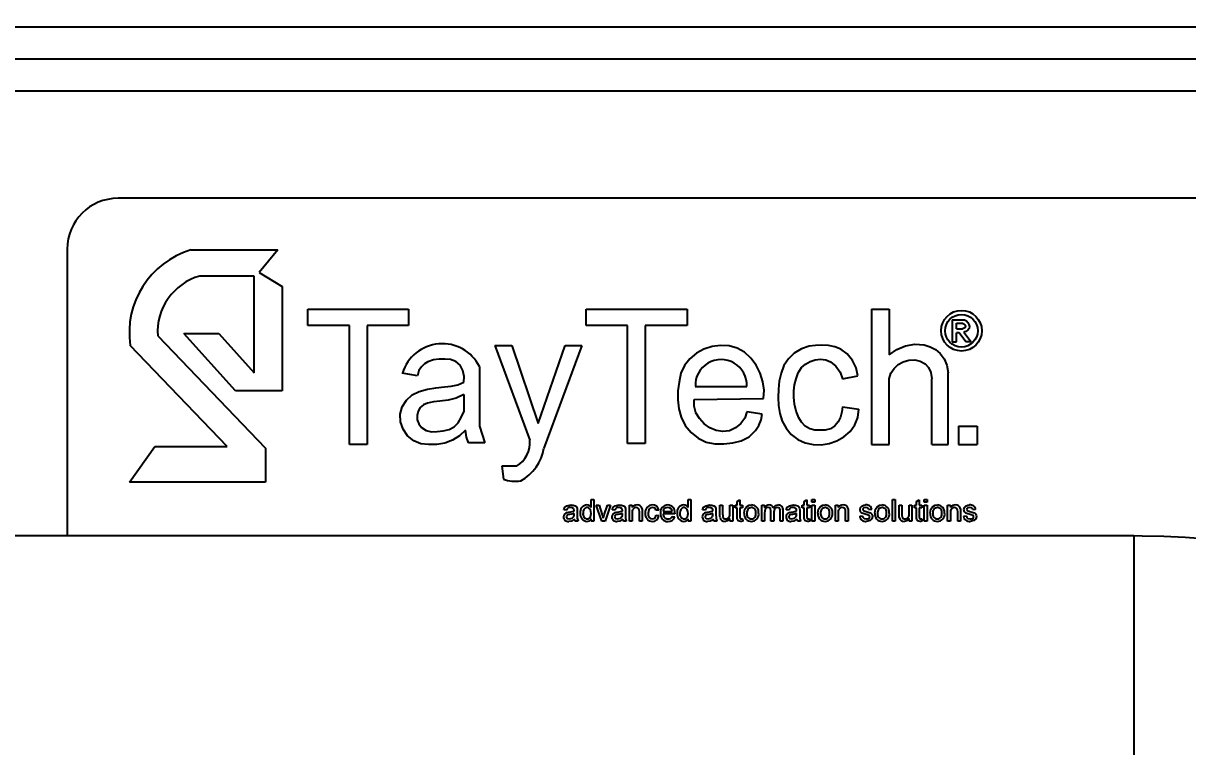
# Model space of a CAD drawing. Header units: millimetres. Extents: x 75 to 2075, y 25 to 1460.
# Drawn here: x 782.8 to 861.3, y 1132.1 to 1180.8 of the extents above; entities that cross this region are included whole.
import ezdxf

# ---------------------------------------------------------------- set-up
doc = ezdxf.new("R2010")
doc.units = ezdxf.units.MM
doc.header["$LTSCALE"] = 5
doc.styles.add('SLDTEXTSTYLE0', font='TXT', dxfattribs={"width": 0.75})
doc.dimstyles.new('SLDDIMSTYLE1', dxfattribs={"dimtxt": 17.5, "dimasz": 16.51, "dimexe": 0, "dimexo": 0.0625, "dimgap": 4.375, "dimtad": 1, "dimlfac": 0.7, "dimrnd": 1e-09, "dimzin": 12, "dimdsep": 46, "dimtxsty": 'SLDTEXTSTYLE0', "dimsah": 1, "dimcen": 0.09, "dimadec": 0, "dimazin": 3, "dimtfac": 1, "dimtofl": 0, "dimtmove": 0, "dimatfit": 3, "dimfxl": 1, "dimfrac": 2, "dimtolj": 1, "dimtzin": 12, "dimarcsym": 0})

# ---------------------------------------------------------------- blocks, each defined once
blk = doc.blocks.new('_D_5')
at = {"color": 7, "linetype": 'Continuous', "lineweight": 0}
for p, q in [((240.489, 1182.426), (240.489, 1236.293)), ((939.06, 1182.426), (939.06, 1236.293)), ((939.06, 1231.293), (240.489, 1231.293))]:
    blk.add_line(p, q, dxfattribs=at)
at = {"color": 7, "linetype": 'Continuous', "lineweight": 18}
for points in [[(240.489, 1231.293), (256.999, 1228.753), (256.999, 1233.833)], [(939.06, 1231.293), (922.55, 1233.833), (922.55, 1228.753)]]:
    blk.add_solid(points, dxfattribs=at)
at = {"color": 7, "linetype": 'Continuous', "lineweight": 18, "insert": (571.398, 1253.852), "char_height": 17.5, "attachment_point": 1, "style": 'SLDTEXTSTYLE0'}
blk.add_mtext('489', dxfattribs=at)

msp = doc.modelspace()

# ---------------------------------------------------------------- linework, layer by layer
at = {"color": 7, "linetype": 'Continuous', "lineweight": 25}
for p, q in [((935.907, 1180.579), (417.632, 1180.579)), ((935.907, 1178.436), (417.632, 1178.436)), ((417.632, 1176.293), (934.775, 1176.293)), ((896.613, 1169.048), (789.185, 1169.048)), ((785.756, 1165.62), (785.756, 1146.293)), ((794.09, 1165.569), (799.946, 1165.569)), ((799.946, 1165.569), (798.686, 1164.058)), ((798.365, 1163.809), (794.693, 1163.809)), ((798.365, 1157.29), (798.365, 1163.809)), ((798.686, 1164.058), (800.241, 1163.094)), ((800.241, 1163.094), (800.241, 1156.082)), ((801.966, 1161.581), (808.749, 1161.581)), ((801.966, 1160.487), (801.966, 1161.581)), ((808.749, 1161.581), (808.749, 1160.487)), ((820.729, 1161.581), (827.545, 1161.581)), ((820.729, 1160.487), (820.729, 1161.581)), ((827.545, 1161.581), (827.545, 1160.487)), ((839.961, 1161.581), (841.159, 1161.581)), ((839.961, 1161.581), (839.961, 1152.453)), ((841.159, 1161.581), (841.159, 1158.489)), ((845.386, 1160.85), (846.237, 1160.85)), ((845.386, 1160.85), (845.386, 1159.37)), ((793.622, 1159.934), (795.974, 1159.934)), ((797.104, 1156.082), (793.622, 1159.934)), ((795.974, 1159.934), (798.365, 1157.29)), ((804.791, 1160.487), (801.966, 1160.487)), ((804.791, 1152.453), (804.791, 1160.487)), ((805.966, 1160.487), (805.966, 1152.453)), ((808.749, 1160.487), (805.966, 1160.487)), ((823.519, 1160.487), (820.729, 1160.487)), ((823.519, 1152.517), (823.519, 1160.487)), ((824.71, 1160.487), (824.71, 1152.517)), ((827.545, 1160.487), (824.71, 1160.487)), ((845.685, 1160.26), (845.685, 1160.626)), ((845.685, 1160.626), (846.085, 1160.626)), ((845.685, 1160.26), (846.085, 1160.26)), ((845.685, 1159.37), (845.685, 1159.987)), ((845.875, 1159.987), (845.685, 1159.987)), ((846.315, 1159.37), (845.875, 1159.987)), ((846.193, 1160.035), (846.667, 1159.37)), ((796.529, 1152.325), (790.004, 1159.137)), ((791.856, 1159.78), (799.109, 1152.207)), ((814.577, 1159.137), (815.728, 1159.137)), ((814.577, 1159.137), (816.926, 1152.748)), ((815.728, 1159.137), (817.503, 1153.861)), ((817.503, 1153.861), (819.306, 1159.137)), ((820.44, 1159.137), (817.887, 1152.207)), ((819.306, 1159.137), (820.44, 1159.137)), ((845.386, 1159.37), (845.685, 1159.37)), ((846.667, 1159.37), (846.315, 1159.37)), ((813.542, 1157.717), (813.542, 1153.693)), ((809.366, 1157.095), (808.34, 1157.272)), ((837.997, 1156.89), (839.031, 1157.095)), ((841.159, 1152.453), (841.159, 1156.89)), ((844.015, 1152.453), (844.015, 1156.89)), ((845.132, 1152.453), (845.132, 1157.29)), ((800.241, 1156.082), (797.104, 1156.082)), ((828.087, 1156.37), (831.562, 1156.37)), ((812.493, 1155.823), (812.493, 1154.661)), ((827.999, 1155.489), (832.691, 1155.556)), ((832.589, 1154.511), (831.562, 1154.661)), ((837.997, 1154.999), (839.111, 1154.833)), ((813.542, 1153.693), (813.896, 1152.57)), ((845.833, 1153.693), (847.09, 1153.693)), ((845.833, 1153.693), (845.833, 1152.453)), ((847.09, 1153.693), (847.09, 1152.453)), ((812.666, 1152.948), (812.6, 1153.417)), ((812.811, 1152.57), (812.666, 1152.948)), ((789.957, 1149.919), (791.651, 1152.325)), ((791.651, 1152.325), (796.529, 1152.325)), ((799.109, 1152.207), (799.109, 1149.919)), ((805.966, 1152.453), (804.791, 1152.453)), ((813.896, 1152.57), (812.811, 1152.57)), ((824.71, 1152.517), (823.519, 1152.517)), ((839.961, 1152.453), (841.159, 1152.453)), ((844.015, 1152.453), (845.132, 1152.453)), ((845.833, 1152.453), (847.09, 1152.453)), ((815.056, 1150.996), (815.153, 1150.127)), ((816.033, 1150.996), (815.056, 1150.996)), ((799.109, 1149.919), (789.957, 1149.919)), ((821.066, 1148.757), (821.254, 1148.757)), ((821.066, 1148.215), (821.066, 1148.757)), ((821.254, 1148.757), (821.254, 1147.289)), ((821.405, 1148.362), (821.604, 1148.362)), ((821.777, 1147.289), (821.405, 1148.362)), ((821.604, 1148.362), (821.817, 1147.719)), ((821.95, 1147.707), (822.165, 1148.362)), ((822.364, 1148.362), (822.016, 1147.289)), ((822.165, 1148.362), (822.364, 1148.362)), ((823.644, 1148.362), (823.832, 1148.362)), ((823.644, 1147.289), (823.644, 1148.362)), ((823.832, 1148.362), (823.832, 1148.212)), ((827.595, 1148.757), (827.783, 1148.757)), ((827.595, 1148.215), (827.595, 1148.757)), ((827.783, 1148.757), (827.783, 1147.289)), ((829.74, 1148.362), (829.928, 1148.362)), ((829.74, 1147.701), (829.74, 1148.362)), ((829.928, 1148.362), (829.928, 1147.778)), ((830.417, 1148.362), (830.605, 1148.362)), ((830.417, 1147.798), (830.417, 1148.362)), ((830.605, 1148.362), (830.605, 1147.289)), ((830.775, 1148.362), (830.906, 1148.362)), ((830.775, 1148.192), (830.775, 1148.362)), ((830.906, 1148.192), (830.775, 1148.192)), ((830.906, 1148.623), (831.094, 1148.73)), ((830.906, 1148.362), (830.906, 1148.623)), ((830.906, 1147.591), (830.906, 1148.192)), ((831.094, 1148.73), (831.094, 1148.362)), ((831.094, 1148.362), (831.264, 1148.362)), ((831.094, 1148.192), (831.094, 1147.584)), ((831.264, 1148.192), (831.094, 1148.192)), ((831.264, 1148.362), (831.264, 1148.192)), ((832.564, 1148.362), (832.753, 1148.362)), ((832.564, 1147.289), (832.564, 1148.362)), ((832.753, 1148.362), (832.753, 1148.194)), ((835.29, 1148.362), (835.422, 1148.362)), ((835.29, 1148.192), (835.29, 1148.362)), ((835.422, 1148.192), (835.29, 1148.192)), ((835.422, 1148.623), (835.61, 1148.73)), ((835.422, 1148.362), (835.422, 1148.623)), ((835.422, 1147.591), (835.422, 1148.192)), ((835.61, 1148.73), (835.61, 1148.362)), ((835.61, 1148.362), (835.78, 1148.362)), ((835.61, 1148.192), (835.61, 1147.584)), ((835.78, 1148.192), (835.61, 1148.192)), ((835.78, 1148.362), (835.78, 1148.192)), ((835.949, 1148.757), (836.137, 1148.757)), ((835.949, 1148.569), (835.949, 1148.757)), ((836.137, 1148.569), (835.949, 1148.569)), ((835.949, 1148.362), (836.137, 1148.362)), ((835.949, 1147.289), (835.949, 1148.362)), ((836.137, 1148.757), (836.137, 1148.569)), ((836.137, 1148.362), (836.137, 1147.289)), ((837.529, 1148.362), (837.718, 1148.362)), ((837.529, 1147.289), (837.529, 1148.362)), ((837.718, 1148.362), (837.718, 1148.212)), ((841.368, 1148.757), (841.556, 1148.757)), ((841.368, 1147.289), (841.368, 1148.757)), ((841.556, 1148.757), (841.556, 1147.289)), ((841.819, 1147.701), (841.819, 1148.362)), ((841.819, 1148.362), (842.008, 1148.362)), ((842.008, 1148.362), (842.008, 1147.778)), ((842.497, 1148.362), (842.685, 1148.362)), ((842.497, 1147.798), (842.497, 1148.362)), ((842.685, 1148.362), (842.685, 1147.289)), ((842.854, 1148.362), (842.986, 1148.362)), ((842.854, 1148.192), (842.854, 1148.362)), ((842.986, 1148.192), (842.854, 1148.192)), ((842.986, 1148.623), (843.174, 1148.73)), ((842.986, 1148.362), (842.986, 1148.623)), ((842.986, 1147.591), (842.986, 1148.192)), ((843.174, 1148.73), (843.174, 1148.362)), ((843.174, 1148.362), (843.343, 1148.362)), ((843.174, 1148.192), (843.174, 1147.584)), ((843.343, 1148.192), (843.174, 1148.192)), ((843.343, 1148.362), (843.343, 1148.192)), ((843.513, 1148.757), (843.701, 1148.757)), ((843.513, 1148.569), (843.513, 1148.757)), ((843.701, 1148.569), (843.513, 1148.569)), ((843.513, 1148.362), (843.701, 1148.362)), ((843.513, 1147.289), (843.513, 1148.362)), ((843.701, 1148.757), (843.701, 1148.569)), ((843.701, 1148.362), (843.701, 1147.289)), ((845.093, 1148.362), (845.281, 1148.362)), ((845.093, 1147.289), (845.093, 1148.362)), ((845.281, 1148.362), (845.281, 1148.212)), ((819.41, 1148.042), (819.222, 1148.061)), ((819.917, 1147.743), (819.918, 1147.797)), ((820.125, 1147.985), (820.125, 1147.755)), ((821.066, 1147.289), (821.066, 1147.451)), ((822.665, 1148.042), (822.477, 1148.061)), ((823.172, 1147.743), (823.173, 1147.797)), ((823.38, 1147.985), (823.38, 1147.755)), ((823.832, 1147.864), (823.832, 1147.289)), ((824.321, 1147.289), (824.321, 1147.93)), ((824.509, 1147.945), (824.509, 1147.289)), ((825.619, 1148.042), (825.431, 1148.023)), ((825.45, 1147.684), (825.638, 1147.666)), ((825.92, 1147.948), (826.522, 1147.948)), ((826.71, 1147.778), (825.92, 1147.778)), ((826.52, 1147.609), (826.705, 1147.59)), ((827.595, 1147.289), (827.595, 1147.451)), ((828.761, 1148.042), (828.573, 1148.061)), ((829.269, 1147.743), (829.269, 1147.797)), ((829.476, 1147.985), (829.476, 1147.755)), ((830.417, 1147.289), (830.417, 1147.464)), ((831.264, 1147.444), (831.283, 1147.287)), ((832.753, 1147.836), (832.753, 1147.289)), ((833.185, 1147.289), (833.185, 1147.973)), ((833.374, 1147.901), (833.374, 1147.289)), ((833.806, 1147.289), (833.806, 1147.953)), ((833.994, 1148.022), (833.994, 1147.289)), ((834.406, 1148.042), (834.218, 1148.061)), ((834.913, 1147.743), (834.914, 1147.797)), ((835.121, 1147.985), (835.121, 1147.755)), ((835.78, 1147.444), (835.798, 1147.287)), ((837.718, 1147.864), (837.718, 1147.289)), ((838.207, 1147.289), (838.207, 1147.93)), ((838.395, 1147.945), (838.395, 1147.289)), ((839.166, 1147.628), (839.355, 1147.647)), ((839.975, 1148.08), (839.787, 1148.061)), ((842.497, 1147.289), (842.497, 1147.464)), ((843.343, 1147.444), (843.362, 1147.287)), ((845.281, 1147.864), (845.281, 1147.289)), ((845.771, 1147.289), (845.771, 1147.93)), ((845.959, 1147.945), (845.959, 1147.289)), ((846.166, 1147.628), (846.354, 1147.647)), ((846.975, 1148.08), (846.787, 1148.061)), ((820.181, 1147.289), (819.993, 1147.289)), ((821.254, 1147.289), (821.066, 1147.289)), ((822.016, 1147.289), (821.777, 1147.289)), ((823.437, 1147.289), (823.248, 1147.289)), ((823.832, 1147.289), (823.644, 1147.289)), ((824.509, 1147.289), (824.321, 1147.289)), ((827.783, 1147.289), (827.595, 1147.289)), ((829.533, 1147.289), (829.345, 1147.289)), ((830.605, 1147.289), (830.417, 1147.289)), ((832.753, 1147.289), (832.564, 1147.289)), ((833.374, 1147.289), (833.185, 1147.289)), ((833.994, 1147.289), (833.806, 1147.289)), ((835.177, 1147.289), (834.989, 1147.289)), ((836.137, 1147.289), (835.949, 1147.289)), ((837.718, 1147.289), (837.529, 1147.289)), ((838.395, 1147.289), (838.207, 1147.289)), ((841.556, 1147.289), (841.368, 1147.289)), ((842.685, 1147.289), (842.497, 1147.289)), ((843.701, 1147.289), (843.513, 1147.289)), ((845.281, 1147.289), (845.093, 1147.289)), ((845.959, 1147.289), (845.771, 1147.289)), ((857.632, 1146.293), (766.203, 1146.293)), ((857.632, 1146.293), (857.632, 1120.579))]:
    msp.add_line(p, q, dxfattribs=at)
at = {"color": 7, "linetype": 'Continuous', "lineweight": 25, "flags": 128}
for points in [[(846.237, 1160.85), (846.355, 1160.787), (846.457, 1160.68), (846.529, 1160.547), (846.558, 1160.406), (846.531, 1160.273), (846.445, 1160.163), (846.323, 1160.082), (846.193, 1160.035)], [(846.085, 1160.626), (846.14, 1160.617), (846.189, 1160.594), (846.26, 1160.515), (846.278, 1160.466), (846.284, 1160.416), (846.274, 1160.368), (846.248, 1160.325), (846.21, 1160.293), (846.155, 1160.271), (846.085, 1160.26)], [(832.691, 1155.556), (832.72, 1156.113), (832.64, 1156.69), (832.461, 1157.261), (832.19, 1157.799), (831.837, 1158.278), (831.409, 1158.672), (830.915, 1158.955), (830.367, 1159.107), (829.791, 1159.136), (829.216, 1159.057), (828.665, 1158.877), (828.157, 1158.603), (827.715, 1158.238), (827.359, 1157.79), (827.109, 1157.264), (826.987, 1156.664)], [(839.031, 1157.095), (838.919, 1157.621), (838.678, 1158.124), (838.329, 1158.561), (837.891, 1158.889), (837.49, 1159.046), (837.059, 1159.118), (836.618, 1159.143), (836.179, 1159.136), (835.749, 1159.079), (835.232, 1158.905), (834.759, 1158.616), (834.36, 1158.232), (834.061, 1157.774), (833.861, 1157.265), (833.742, 1156.725), (833.683, 1156.178), (833.669, 1155.634), (833.695, 1155.09), (833.773, 1154.55), (833.935, 1154.03), (834.198, 1153.55), (834.556, 1153.133), (834.996, 1152.803), (835.497, 1152.572), (836.031, 1152.447), (836.575, 1152.433), (837.113, 1152.517), (837.629, 1152.696), (838.103, 1152.972), (838.514, 1153.337), (838.835, 1153.778), (839.042, 1154.281), (839.111, 1154.833)], [(841.159, 1158.489), (841.661, 1158.862), (842.25, 1159.106), (842.882, 1159.211), (843.512, 1159.166), (843.91, 1159.048), (844.274, 1158.856), (844.592, 1158.588), (844.849, 1158.239), (845.033, 1157.808), (845.132, 1157.29)], [(812.493, 1156.664), (812.507, 1157.041), (812.421, 1157.438), (812.236, 1157.798), (811.956, 1158.06), (811.593, 1158.184), (811.206, 1158.218), (810.819, 1158.206), (810.433, 1158.152), (810.07, 1158.038), (809.827, 1157.898), (809.622, 1157.7), (809.464, 1157.436), (809.366, 1157.095)], [(837.997, 1154.999), (837.954, 1154.65), (837.864, 1154.305), (837.712, 1153.985), (837.483, 1153.71), (837.186, 1153.514), (836.847, 1153.432), (836.488, 1153.416), (836.13, 1153.423), (835.793, 1153.504), (835.493, 1153.692), (835.243, 1153.958), (835.053, 1154.263), (834.882, 1154.702), (834.775, 1155.164), (834.718, 1155.636), (834.717, 1156.063), (834.77, 1156.483), (834.876, 1156.893), (835.023, 1157.295), (835.25, 1157.649), (835.517, 1157.882), (835.829, 1158.058), (836.165, 1158.171), (836.518, 1158.208), (836.871, 1158.159), (837.2, 1158.025), (837.566, 1157.727), (837.837, 1157.333), (837.997, 1156.89)], [(841.159, 1156.89), (841.271, 1157.263), (841.479, 1157.586), (841.762, 1157.847), (842.103, 1158.036), (842.482, 1158.14), (842.873, 1158.154), (843.247, 1158.073), (843.577, 1157.892), (843.809, 1157.645), (843.961, 1157.312), (844.015, 1156.89)], [(812.6, 1153.417), (812.19, 1153.051), (811.718, 1152.755), (811.203, 1152.553), (810.661, 1152.465), (810.103, 1152.447), (809.587, 1152.503), (809.109, 1152.697), (808.699, 1153.037), (808.391, 1153.48), (808.219, 1153.982), (808.202, 1154.502), (808.339, 1155.006), (808.615, 1155.454), (809.002, 1155.802), (809.467, 1156.031), (810.031, 1156.186), (810.601, 1156.278), (811.176, 1156.34), (811.632, 1156.39), (812.081, 1156.477), (812.493, 1156.664)], [(826.987, 1156.664), (826.915, 1156.072), (826.904, 1155.469), (826.971, 1154.871), (827.134, 1154.292), (827.411, 1153.747), (827.797, 1153.264), (828.272, 1152.876), (828.812, 1152.618), (829.396, 1152.506), (830.001, 1152.502), (830.606, 1152.561), (831.185, 1152.703), (831.713, 1152.984), (832.152, 1153.399), (832.373, 1153.736), (832.523, 1154.109), (832.589, 1154.511)], [(812.493, 1155.823), (811.974, 1155.587), (811.436, 1155.441), (810.876, 1155.388), (810.451, 1155.343), (810.028, 1155.242), (809.764, 1155.121), (809.546, 1154.942), (809.399, 1154.699), (809.332, 1154.414), (809.35, 1154.118), (809.454, 1153.842), (809.632, 1153.609), (809.945, 1153.398), (810.307, 1153.317), (810.696, 1153.324), (811.09, 1153.37), (811.488, 1153.465), (811.83, 1153.644), (812.096, 1153.923), (812.308, 1154.274), (812.493, 1154.661)], [(831.562, 1154.661), (831.413, 1154.239), (831.147, 1153.871), (830.793, 1153.579), (830.381, 1153.389), (829.94, 1153.325), (829.496, 1153.393), (829.071, 1153.575), (828.687, 1153.85), (828.366, 1154.199), (828.129, 1154.602), (828, 1155.039), (827.999, 1155.489)], [(819.222, 1148.061), (819.291, 1148.225), (819.432, 1148.332), (819.708, 1148.381)], [(819.87, 1148.154), (819.765, 1148.203), (819.674, 1148.211)], [(819.708, 1148.381), (819.852, 1148.37), (819.988, 1148.324), (820.073, 1148.25), (820.116, 1148.145)], [(819.918, 1148.01), (819.906, 1148.097), (819.87, 1148.154)], [(820.116, 1148.145), (820.124, 1148.056), (820.125, 1147.985)], [(820.788, 1148.211), (820.723, 1148.203), (820.662, 1148.176), (820.572, 1148.082), (820.53, 1147.957), (820.52, 1147.825)], [(821.066, 1147.811), (821.055, 1147.947), (821.012, 1148.076), (820.918, 1148.175), (820.856, 1148.202), (820.788, 1148.211)], [(822.477, 1148.061), (822.546, 1148.225), (822.687, 1148.332), (822.963, 1148.381)], [(823.125, 1148.154), (823.02, 1148.203), (822.929, 1148.211)], [(822.963, 1148.381), (823.107, 1148.37), (823.243, 1148.324), (823.328, 1148.25), (823.371, 1148.145)], [(823.173, 1148.01), (823.161, 1148.097), (823.125, 1148.154)], [(823.371, 1148.145), (823.379, 1148.056), (823.38, 1147.985)], [(824.321, 1147.93), (824.313, 1148.043), (824.268, 1148.146), (824.194, 1148.196), (824.106, 1148.211)], [(824.499, 1148.121), (824.508, 1148.023), (824.509, 1147.945)], [(825.198, 1148.211), (825.098, 1148.195), (825.01, 1148.143), (824.948, 1148.062), (824.904, 1147.826)], [(826.453, 1148.121), (826.336, 1148.195), (826.227, 1148.211)], [(826.522, 1147.948), (826.498, 1148.051), (826.453, 1148.121)], [(827.317, 1148.211), (827.252, 1148.203), (827.191, 1148.176), (827.101, 1148.082), (827.059, 1147.957), (827.049, 1147.825)], [(827.595, 1147.811), (827.584, 1147.947), (827.541, 1148.076), (827.447, 1148.175), (827.385, 1148.202), (827.317, 1148.211)], [(828.573, 1148.061), (828.642, 1148.225), (828.784, 1148.332), (829.059, 1148.381)], [(829.221, 1148.154), (829.116, 1148.203), (829.025, 1148.211)], [(829.059, 1148.381), (829.203, 1148.37), (829.339, 1148.324), (829.424, 1148.25), (829.467, 1148.145)], [(829.269, 1148.01), (829.258, 1148.097), (829.221, 1148.154)], [(829.467, 1148.145), (829.475, 1148.056), (829.476, 1147.985)], [(831.377, 1147.826), (831.42, 1148.09), (831.538, 1148.263)], [(831.538, 1148.263), (831.712, 1148.359), (831.867, 1148.381)], [(833.005, 1148.211), (832.882, 1148.179), (832.831, 1148.14), (832.794, 1148.087), (832.76, 1147.964), (832.753, 1147.836)], [(833.185, 1147.973), (833.151, 1148.139), (833.124, 1148.173), (833.089, 1148.196), (833.005, 1148.211)], [(833.344, 1148.182), (833.501, 1148.338), (833.669, 1148.381)], [(833.624, 1148.211), (833.541, 1148.199), (833.467, 1148.158), (833.413, 1148.094), (833.374, 1147.901)], [(833.806, 1147.953), (833.802, 1148.043), (833.778, 1148.131), (833.75, 1148.166), (833.712, 1148.192), (833.624, 1148.211)], [(834.218, 1148.061), (834.287, 1148.225), (834.428, 1148.332), (834.704, 1148.381)], [(834.866, 1148.154), (834.761, 1148.203), (834.67, 1148.211)], [(834.704, 1148.381), (834.848, 1148.37), (834.984, 1148.324), (835.069, 1148.25), (835.112, 1148.145)], [(834.914, 1148.01), (834.902, 1148.097), (834.866, 1148.154)], [(835.112, 1148.145), (835.12, 1148.056), (835.121, 1147.985)], [(836.344, 1147.826), (836.387, 1148.09), (836.505, 1148.263)], [(836.505, 1148.263), (836.679, 1148.359), (836.834, 1148.381)], [(838.207, 1147.93), (838.199, 1148.043), (838.154, 1148.146), (838.08, 1148.196), (837.992, 1148.211)], [(838.385, 1148.121), (838.394, 1148.023), (838.395, 1147.945)], [(839.185, 1148.07), (839.224, 1148.216), (839.303, 1148.305)], [(839.303, 1148.305), (839.445, 1148.367), (839.566, 1148.381)], [(839.579, 1148.211), (839.448, 1148.191), (839.396, 1148.15), (839.379, 1148.121), (839.373, 1148.089)], [(839.787, 1148.061), (839.76, 1148.135), (839.701, 1148.187), (839.579, 1148.211)], [(840.182, 1147.826), (840.225, 1148.09), (840.344, 1148.263)], [(840.344, 1148.263), (840.517, 1148.359), (840.672, 1148.381)], [(843.908, 1147.826), (843.951, 1148.09), (844.069, 1148.263)], [(844.069, 1148.263), (844.243, 1148.359), (844.398, 1148.381)], [(845.771, 1147.93), (845.763, 1148.043), (845.717, 1148.146), (845.644, 1148.196), (845.556, 1148.211)], [(845.949, 1148.121), (845.958, 1148.023), (845.959, 1147.945)], [(846.185, 1148.07), (846.223, 1148.216), (846.302, 1148.305)], [(846.302, 1148.305), (846.444, 1148.367), (846.565, 1148.381)], [(846.579, 1148.211), (846.448, 1148.191), (846.395, 1148.15), (846.378, 1148.121), (846.373, 1148.089)], [(846.787, 1148.061), (846.759, 1148.135), (846.7, 1148.187), (846.579, 1148.211)], [(819.635, 1147.739), (819.479, 1147.706), (819.444, 1147.687), (819.416, 1147.659), (819.398, 1147.623), (819.391, 1147.584)], [(819.391, 1147.584), (819.402, 1147.533), (819.432, 1147.491), (819.476, 1147.462), (819.597, 1147.44)], [(819.452, 1147.878), (819.539, 1147.895), (819.607, 1147.905)], [(819.937, 1147.421), (819.736, 1147.301), (819.554, 1147.27)], [(819.597, 1147.44), (819.782, 1147.488), (819.889, 1147.594)], [(819.607, 1147.905), (819.782, 1147.932), (819.917, 1147.967)], [(819.918, 1147.797), (819.761, 1147.758), (819.635, 1147.739)], [(819.889, 1147.594), (819.913, 1147.676), (819.917, 1147.743)], [(819.917, 1147.967), (819.918, 1147.991), (819.918, 1148.01)], [(819.993, 1147.289), (819.954, 1147.36), (819.937, 1147.421)], [(820.125, 1147.755), (820.131, 1147.49), (820.181, 1147.289)], [(820.796, 1147.44), (820.89, 1147.458), (820.969, 1147.512), (821.025, 1147.59), (821.066, 1147.811)], [(821.817, 1147.719), (821.857, 1147.599), (821.884, 1147.503)], [(821.884, 1147.503), (821.919, 1147.618), (821.95, 1147.707)], [(822.89, 1147.739), (822.734, 1147.706), (822.699, 1147.687), (822.671, 1147.659), (822.653, 1147.623), (822.646, 1147.584)], [(822.646, 1147.584), (822.657, 1147.533), (822.687, 1147.491), (822.731, 1147.462), (822.852, 1147.44)], [(822.707, 1147.878), (822.794, 1147.895), (822.862, 1147.905)], [(823.192, 1147.421), (822.991, 1147.301), (822.809, 1147.27)], [(822.852, 1147.44), (823.037, 1147.488), (823.144, 1147.594)], [(822.862, 1147.905), (823.037, 1147.932), (823.172, 1147.967)], [(823.173, 1147.797), (823.016, 1147.758), (822.89, 1147.739)], [(823.144, 1147.594), (823.168, 1147.676), (823.172, 1147.743)], [(823.172, 1147.967), (823.173, 1147.991), (823.173, 1148.01)], [(823.248, 1147.289), (823.209, 1147.36), (823.192, 1147.421)], [(823.38, 1147.755), (823.386, 1147.49), (823.437, 1147.289)], [(824.904, 1147.826), (824.919, 1147.674), (824.98, 1147.536), (825.074, 1147.463), (825.191, 1147.44)], [(825.191, 1147.44), (825.299, 1147.46), (825.387, 1147.525), (825.45, 1147.684)], [(826.71, 1147.827), (826.71, 1147.8), (826.71, 1147.778)], [(827.325, 1147.44), (827.419, 1147.458), (827.498, 1147.512), (827.554, 1147.59), (827.595, 1147.811)], [(828.986, 1147.739), (828.83, 1147.706), (828.796, 1147.687), (828.767, 1147.659), (828.749, 1147.623), (828.743, 1147.584)], [(828.743, 1147.584), (828.753, 1147.533), (828.784, 1147.491), (828.827, 1147.462), (828.948, 1147.44)], [(828.804, 1147.878), (828.89, 1147.895), (828.958, 1147.905)], [(829.288, 1147.421), (829.087, 1147.301), (828.905, 1147.27)], [(828.948, 1147.44), (829.133, 1147.488), (829.241, 1147.594)], [(828.958, 1147.905), (829.134, 1147.932), (829.269, 1147.967)], [(829.269, 1147.797), (829.112, 1147.758), (828.986, 1147.739)], [(829.241, 1147.594), (829.264, 1147.676), (829.269, 1147.743)], [(829.269, 1147.967), (829.269, 1147.991), (829.269, 1148.01)], [(829.345, 1147.289), (829.305, 1147.36), (829.288, 1147.421)], [(829.476, 1147.755), (829.482, 1147.49), (829.533, 1147.289)], [(829.75, 1147.532), (829.741, 1147.626), (829.74, 1147.701)], [(829.928, 1147.778), (829.93, 1147.673), (829.939, 1147.59)], [(830.417, 1147.464), (830.26, 1147.31), (830.091, 1147.27)], [(831.15, 1147.27), (831.062, 1147.279), (830.981, 1147.315), (830.927, 1147.383), (830.909, 1147.486), (830.906, 1147.591)], [(831.094, 1147.584), (831.105, 1147.483), (831.119, 1147.463), (831.14, 1147.448), (831.19, 1147.44)], [(831.19, 1147.44), (831.231, 1147.442), (831.264, 1147.444)], [(834.631, 1147.739), (834.475, 1147.706), (834.44, 1147.687), (834.412, 1147.659), (834.394, 1147.623), (834.387, 1147.584)], [(834.387, 1147.584), (834.398, 1147.533), (834.428, 1147.491), (834.472, 1147.462), (834.593, 1147.44)], [(834.448, 1147.878), (834.535, 1147.895), (834.603, 1147.905)], [(834.933, 1147.421), (834.732, 1147.301), (834.55, 1147.27)], [(834.593, 1147.44), (834.778, 1147.488), (834.885, 1147.594)], [(834.603, 1147.905), (834.778, 1147.932), (834.913, 1147.967)], [(834.914, 1147.797), (834.757, 1147.758), (834.631, 1147.739)], [(834.885, 1147.594), (834.909, 1147.676), (834.913, 1147.743)], [(834.913, 1147.967), (834.914, 1147.991), (834.914, 1148.01)], [(834.989, 1147.289), (834.95, 1147.36), (834.933, 1147.421)], [(835.121, 1147.755), (835.127, 1147.49), (835.177, 1147.289)], [(835.666, 1147.27), (835.578, 1147.279), (835.497, 1147.315), (835.443, 1147.383), (835.425, 1147.486), (835.422, 1147.591)], [(835.61, 1147.584), (835.621, 1147.483), (835.635, 1147.463), (835.656, 1147.448), (835.706, 1147.44)], [(835.706, 1147.44), (835.747, 1147.442), (835.78, 1147.444)], [(839.603, 1147.734), (839.463, 1147.777), (839.328, 1147.831), (839.268, 1147.873), (839.223, 1147.93), (839.185, 1148.07)], [(839.355, 1147.647), (839.386, 1147.549), (839.458, 1147.476), (839.614, 1147.44)], [(839.373, 1148.089), (839.38, 1148.055), (839.393, 1148.032)], [(839.393, 1148.032), (839.425, 1148.005), (839.455, 1147.99)], [(839.455, 1147.99), (839.535, 1147.966), (839.597, 1147.948)], [(839.597, 1147.948), (839.74, 1147.903), (839.881, 1147.851), (839.944, 1147.81), (839.993, 1147.754), (840.023, 1147.686), (840.032, 1147.611)], [(839.779, 1147.679), (839.681, 1147.713), (839.603, 1147.734)], [(840.032, 1147.611), (839.987, 1147.45), (839.867, 1147.333), (839.612, 1147.27)], [(839.614, 1147.44), (839.699, 1147.448), (839.779, 1147.479), (839.825, 1147.528), (839.844, 1147.592)], [(841.83, 1147.532), (841.821, 1147.626), (841.819, 1147.701)], [(842.008, 1147.778), (842.01, 1147.673), (842.018, 1147.59)], [(842.497, 1147.464), (842.34, 1147.31), (842.171, 1147.27)], [(843.23, 1147.27), (843.141, 1147.279), (843.061, 1147.315), (843.007, 1147.383), (842.989, 1147.486), (842.986, 1147.591)], [(843.174, 1147.584), (843.184, 1147.483), (843.199, 1147.463), (843.22, 1147.448), (843.27, 1147.44)], [(843.27, 1147.44), (843.311, 1147.442), (843.343, 1147.444)], [(846.602, 1147.734), (846.462, 1147.777), (846.327, 1147.831), (846.268, 1147.873), (846.222, 1147.93), (846.185, 1148.07)], [(846.354, 1147.647), (846.386, 1147.549), (846.457, 1147.476), (846.613, 1147.44)], [(846.373, 1148.089), (846.379, 1148.055), (846.392, 1148.032)], [(846.392, 1148.032), (846.424, 1148.005), (846.454, 1147.99)], [(846.454, 1147.99), (846.534, 1147.966), (846.597, 1147.948)], [(846.597, 1147.948), (846.74, 1147.903), (846.88, 1147.851), (846.943, 1147.81), (846.993, 1147.754), (847.022, 1147.686), (847.031, 1147.611)], [(846.779, 1147.679), (846.681, 1147.713), (846.602, 1147.734)], [(847.031, 1147.611), (846.987, 1147.45), (846.867, 1147.333), (846.611, 1147.27)], [(846.613, 1147.44), (846.699, 1147.448), (846.778, 1147.479), (846.825, 1147.528), (846.843, 1147.592)], [(831.283, 1147.287), (831.209, 1147.274), (831.15, 1147.27)], [(835.798, 1147.287), (835.725, 1147.274), (835.666, 1147.27)], [(843.362, 1147.287), (843.288, 1147.274), (843.23, 1147.27)], [(862.532, 1146.077), (861.093, 1146.186), (859.651, 1146.257), (858.207, 1146.29), (857.632, 1146.293)]]:
    msp.add_lwpolyline(points, dxfattribs=at)
at = {"color": 7, "linetype": 'Continuous', "lineweight": 25}
for radius in [1.37, 1.098]:
    msp.add_circle((846.021, 1160.125), radius, dxfattribs=at)
for centre, radius, start, end in [((789.185, 1165.62), 3.429, 90, 180), ((795.765, 1159.991), 5.824, 106.71499, 188.43273), ((795.749, 1160.051), 3.903, 105.7021, 183.98099), ((811.033, 1156.428), 2.821, 27.20101, 162.58997), ((829.825, 1156.443), 1.739, 357.61233, 182.38767), ((815.103, 1152.573), 1.831, 300.5087, 5.49068), ((814.824, 1152.728), 3.107, 298.90963, 350.35162), ((815.945, 1152.088), 2.114, 247.99468, 280.3804), ((819.633, 1147.985), 0.23, 79.60652, 165.74777), ((820.808, 1147.9), 0.482, 93.76585, 189.01806), ((820.776, 1148.044), 0.336, 30.45426, 90.00593), ((822.888, 1147.985), 0.23, 79.60652, 165.74777), ((824.118, 1147.92), 0.292, 92.36319, 190.97152), ((824.142, 1148.011), 0.37, 87.52927, 147.03571), ((824.188, 1148.065), 0.317, 10.1962, 95.30909), ((825.2, 1147.892), 0.489, 90.26604, 188.29858), ((825.225, 1147.983), 0.398, 8.4623, 94.02358), ((825.205, 1147.981), 0.23, 10.47174, 91.57545), ((826.229, 1147.88), 0.501, 90.10435, 187.2917), ((826.206, 1147.926), 0.286, 85.72703, 175.60211), ((826.218, 1147.885), 0.496, 353.28511, 88.86244), ((827.337, 1147.9), 0.482, 93.76585, 189.01806), ((827.305, 1148.044), 0.336, 30.45426, 90.00593), ((828.984, 1147.985), 0.23, 79.60652, 165.74777), ((831.893, 1147.88), 0.332, 94.49479, 189.36869), ((831.867, 1147.889), 0.491, 354.27561, 89.99794), ((831.846, 1147.886), 0.326, 350.34582, 86.38688), ((833.063, 1148.029), 0.352, 90.6592, 151.89695), ((833.078, 1148.104), 0.277, 16.20913, 93.96555), ((833.684, 1148.067), 0.314, 351.69869, 92.68954), ((834.629, 1147.985), 0.23, 79.60652, 165.74777), ((836.86, 1147.88), 0.332, 94.49479, 189.36869), ((836.834, 1147.889), 0.491, 354.27561, 89.99794), ((836.813, 1147.886), 0.326, 350.34582, 86.38688), ((838.004, 1147.92), 0.292, 92.36319, 190.97152), ((838.028, 1148.011), 0.37, 87.52927, 147.03571), ((838.073, 1148.065), 0.317, 10.1962, 95.30909), ((839.624, 1148.03), 0.355, 7.98465, 99.41507), ((840.698, 1147.88), 0.332, 94.49479, 189.36869), ((840.672, 1147.889), 0.491, 354.27561, 89.99794), ((840.652, 1147.886), 0.326, 350.34582, 86.38688), ((844.424, 1147.88), 0.332, 94.49479, 189.36869), ((844.398, 1147.889), 0.491, 354.27561, 89.99794), ((844.377, 1147.886), 0.326, 350.34582, 86.38688), ((845.568, 1147.92), 0.292, 92.36319, 190.97152), ((845.592, 1148.011), 0.37, 87.52927, 147.03571), ((845.637, 1148.065), 0.317, 10.1962, 95.30909), ((846.623, 1148.03), 0.355, 7.98465, 99.41507), ((819.513, 1147.574), 0.31, 101.29587, 180.04698), ((819.512, 1147.577), 0.309, 180.63038, 277.74945), ((820.827, 1147.767), 0.499, 173.3143, 264.19042), ((820.84, 1147.762), 0.326, 168.93702, 262.27062), ((820.779, 1147.588), 0.318, 269.56406, 334.49908), ((822.768, 1147.574), 0.31, 101.29587, 180.04698), ((822.767, 1147.577), 0.309, 180.63038, 277.74945), ((825.201, 1147.76), 0.489, 172.75272, 269.55849), ((825.206, 1147.704), 0.434, 268.93456, 354.86212), ((826.223, 1147.764), 0.494, 173.95016, 271.6631), ((826.241, 1147.761), 0.321, 176.90617, 269.92573), ((826.28, 1147.709), 0.441, 264.47516, 344.35793), ((826.26, 1147.723), 0.284, 266.02447, 336.38028), ((827.356, 1147.767), 0.499, 173.3143, 264.19042), ((827.369, 1147.762), 0.326, 168.93702, 262.27062), ((827.308, 1147.588), 0.318, 269.56406, 334.49908), ((828.864, 1147.574), 0.31, 101.29587, 180.04698), ((828.864, 1147.577), 0.309, 180.63038, 277.74945), ((830.065, 1147.589), 0.319, 190.24237, 274.77829), ((830.127, 1147.632), 0.193, 192.6003, 274.24673), ((830.124, 1147.738), 0.299, 273.33749, 11.61162), ((831.868, 1147.765), 0.495, 172.99051, 269.86083), ((831.887, 1147.767), 0.328, 169.54645, 266.42055), ((831.867, 1147.765), 0.494, 269.98429, 8.81313), ((831.836, 1147.774), 0.336, 275.24294, 9.8029), ((834.509, 1147.574), 0.31, 101.29587, 180.04698), ((834.508, 1147.577), 0.309, 180.63038, 277.74945), ((836.835, 1147.765), 0.495, 172.99051, 269.86083), ((836.854, 1147.767), 0.328, 169.54645, 266.42055), ((836.834, 1147.765), 0.494, 269.98429, 8.81313), ((836.803, 1147.774), 0.336, 275.24294, 9.8029), ((839.565, 1147.669), 0.401, 185.85602, 276.64011), ((839.747, 1147.588), 0.0965, 2.56401, 70.61437), ((840.673, 1147.765), 0.495, 172.99051, 269.86083), ((840.693, 1147.767), 0.328, 169.54645, 266.42055), ((840.672, 1147.765), 0.494, 269.98429, 8.81313), ((840.641, 1147.774), 0.336, 275.24294, 9.8029), ((842.144, 1147.589), 0.319, 190.24237, 274.77829), ((842.207, 1147.632), 0.193, 192.6003, 274.24673), ((842.204, 1147.738), 0.299, 273.33749, 11.61162), ((844.399, 1147.765), 0.495, 172.99051, 269.86083), ((844.418, 1147.767), 0.328, 169.54645, 266.42055), ((844.398, 1147.765), 0.494, 269.98429, 8.81313), ((844.367, 1147.774), 0.336, 275.24294, 9.8029), ((846.565, 1147.669), 0.401, 185.85602, 276.64011), ((846.747, 1147.588), 0.0965, 2.56401, 70.61437)]:
    msp.add_arc(centre, radius, start, end, dxfattribs=at)

# ---------------------------------------------------------------- dimensions: what is measured, and where the dimension line sits
at = {"color": 7, "linetype": 'Continuous', "lineweight": 18}
dim = msp.add_linear_dim(base=(240.489, 1231.293), p1=(939.06, 1177.426), p2=(240.489, 1177.426), dimstyle='SLDDIMSTYLE1', dxfattribs=at)
dim.commit()
dim.dimension.update_dxf_attribs({"geometry": '_D_5', "text_midpoint": (590.794, 1231.293), "dimtype": 160})

doc.saveas('drawing.dxf')
